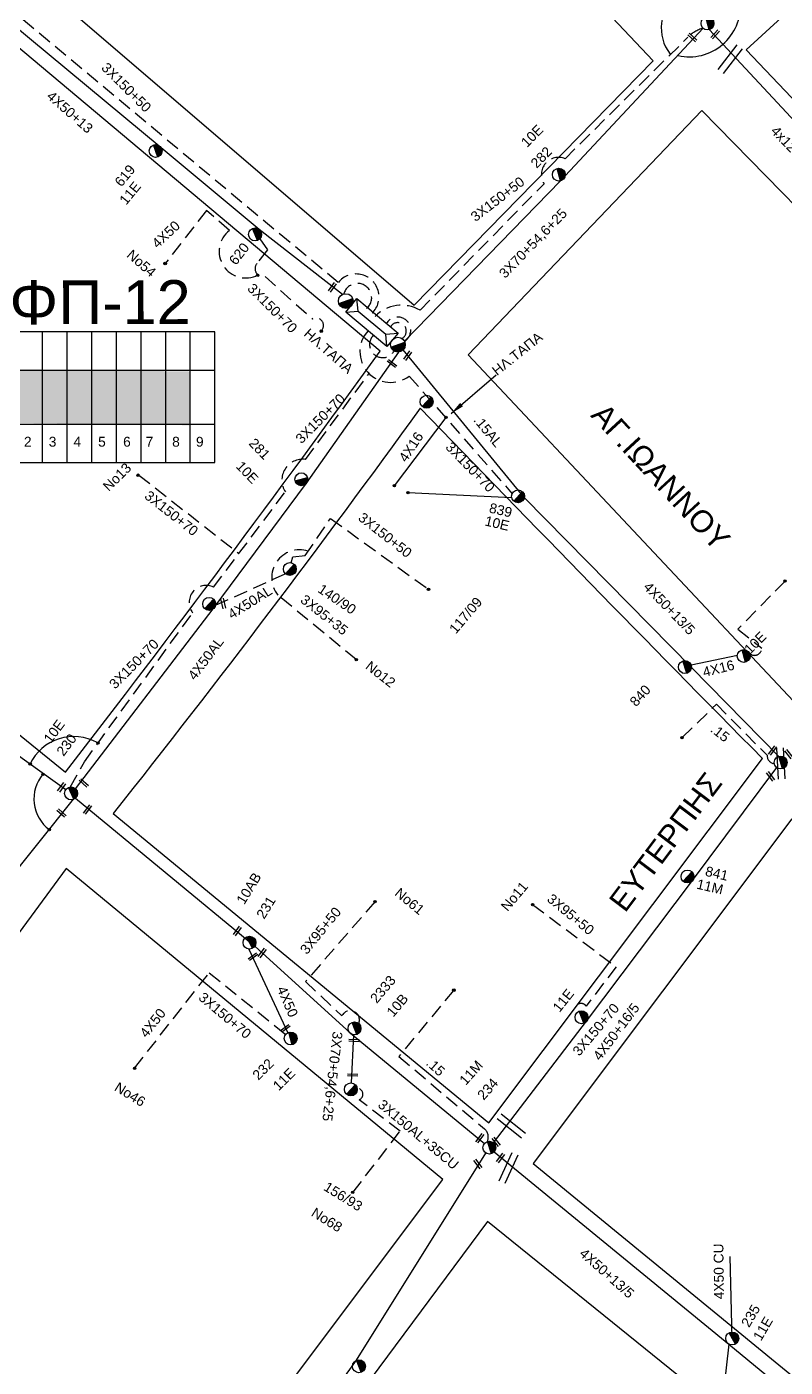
# Model space of a CAD drawing. Header units: millimetres. Extents: x 745 to 5694, y 762 to 3401.
# Drawn here: x 2179.9 to 2318.5, y 1378.1 to 1623 of the extents above; entities that cross this region are included whole.
import ezdxf
from ezdxf.enums import TextEntityAlignment as Align

# ---------------------------------------------------------------- set-up
doc = ezdxf.new("R2010")
doc.units = ezdxf.units.MM
doc.linetypes.add('DASHED', pattern=[19.05, 12.7, -6.35])
for name, color, linetype in [('Άγνωστα', 7, 'Continuous'), ('Ασφαλειοκιβώτια Χ.Τ 9 αναχωρήσεων', 7, 'Continuous'), ('Γυμνά εναέρια ΧΤ (3Φ)   4x50CU', 7, 'Continuous'), ('Γυμνά εναέρια ΧΤ και ΦΟΠ (3Φ)   4x50+16AL', 7, 'Continuous'), ('Εναέρια παροχή ΧΤ 4x16', 7, 'SYN_LINE'), ('Επιγραφές - Σχήματα', 7, 'Continuous'), ('Μηχανική τομή', 7, 'Continuous'), ('Στύλος ΦΜ', 7, 'Continuous'), ('Στύλος ΦΜ @ 1', 7, 'Continuous'), ('Συνδέσεις', 7, 'Continuous'), ('Συνεστραμμένα ΧΤ   3x70+54.6+25 AL', 7, 'SYN_LINE'), ('Συνεστραμμένα ΧΤ   4x120+25 AL', 7, 'SYN_LINE'), ('Τομή', 7, 'Continuous'), ('Υποσταθμός εναέριος 2 στύλων', 7, 'Continuous'), ('Υποσταθμός πόλεως', 7, 'Continuous'), ('Υπόβαθρο ΔΕΗ', 7, 'Continuous'), ('Υπόγεια Καλώδια Δικτύου ΧΤ   .15', 7, 'DASHED'), ('Υπόγεια καλώδια Παροχών ΧΤ   4x50AL', 7, 'DASHED')]:
    doc.layers.add(name, color=color, linetype=linetype)
doc.styles.add('arial', font='arial.ttf')
doc.styles.get("Standard").update_dxf_attribs({"font": 'arial.ttf'})
doc.linetypes.add('SYN_LINE', pattern='A,0.5,-0.0001,["/\\/\\/\\/",Standard,S=0.1,R=0,X=0,Y=-0.05],-0.25', length=0.7501)
doc.dimstyles.new('ISO-25', dxfattribs={"dimtxt": 2.5, "dimasz": 2.5, "dimexe": 1.25, "dimexo": 0.625, "dimtad": 1, "dimtxsty": 'Standard', "dimcen": 2.5, "dimadec": 0, "dimazin": 0, "dimtfac": 1, "dimtmove": 0, "dimatfit": 3, "dimfxl": 1, "dimarcsym": 0})

# ---------------------------------------------------------------- blocks, each defined once
blk = doc.blocks.new('ΥΠΑΡΧΩΝ ΤΣΙΜΕΝΤΕΝΙΟΣ ΣΤΥΛΟΣ')
at = {"layer": 'Στύλος ΦΜ'}
blk.add_hatch(color=256, dxfattribs=at).paths.add_polyline_path([(-1.29, -2.28, 0.574793), (2.62, 0, 0.268822), (1.3, 2.27)])
blk.add_line((-1.29, -2.28), (1.3, 2.27), dxfattribs=at)
blk.add_circle((0, 0), 2.62, dxfattribs=at)
at = {"layer": 'Στύλος ΦΜ', "flags": 4}
for tag, p in [('ΑΡΙΘΜΟΣ', (-4.68, 8.05)), ('ΤΥΠΟΣ', (-4.91, 3.03))]:
    blk.add_attdef(tag, p, '', height=4, dxfattribs=at)
blk = doc.blocks.new('ΑΣΦΑΛΕΙΟΚΙΒΩΤΙΟ ΥΠΟΣΤΑΘΜΟΥ 9 ΑΝΑΧΩΡΗΣΕΩΝ')
at = {"layer": 'Ασφαλειοκιβώτια Χ.Τ 9 αναχωρήσεων', "ltscale": 40}
for p, q in [((-23.8, 40.36), (24.02, 40.36)), ((-9.72, 40.36), (-9.72, -40.64)), ((9.94, 40.36), (9.94, -40.64)), ((-23.8, 31.36), (24.02, 31.36)), ((-23.8, 22.36), (24.02, 22.36)), ((-23.8, 13.36), (24.02, 13.36)), ((-23.8, 4.36), (24.02, 4.36)), ((-23.8, -4.64), (24.02, -4.64)), ((-23.8, -13.64), (24.02, -13.64)), ((-23.8, -22.64), (24.02, -22.64)), ((-23.8, -31.64), (24.02, -31.64))]:
    blk.add_line(p, q, dxfattribs=at)
at = {"layer": 'Ασφαλειοκιβώτια Χ.Τ 9 αναχωρήσεων'}
blk.add_lwpolyline([(-23.8, -40.64), (24.02, -40.64), (24.02, 40.36), (-23.8, 40.36)], close=True, dxfattribs=at)
for s, p in [('1', (-17.96, 37.74)), ('2', (-17.96, 29.17)), ('3', (-17.96, 20.09)), ('4', (-17.96, 11.07)), ('5', (-17.96, 2.06)), ('6', (-17.96, -7.08)), ('7', (-17.96, -15.32)), ('8', (-17.96, -25)), ('9', (-17.96, -33.7))]:
    blk.add_text(s, height=3.6, rotation=270, dxfattribs=at).set_placement(p)
at = {"layer": 'Ασφαλειοκιβώτια Χ.Τ 9 αναχωρήσεων', "ltscale": 40}
for tag, height, p in [('ΟΝΟΜΑ', 5, (-0.16, 44.31)), ('ΚΕΙΜΕΝΟ 1', 2, (17.06, 35.59)), ('ΚΕΙΜΕΝΟ 2', 2, (17.06, 26.88)), ('ΚΕΙΜΕΝΟ 3', 2, (17.06, 17.69)), ('ΚΕΙΜΕΝΟ 4', 2, (17.06, 8.71)), ('ΚΕΙΜΕΝΟ 5', 2, (17.06, -0.13)), ('ΚΕΙΜΕΝΟ 6', 2, (17.06, -9.05)), ('ΚΕΙΜΕΝΟ 7', 2, (17.06, -18.13)), ('ΚΕΙΜΕΝΟ 8', 2, (17.06, -26.85)), ('ΚΕΙΜΕΝΟ 9', 2, (17.06, -35.99)), ('ΣΧ', 2, (-0.1, -42.64))]:
    blk.add_attdef(tag, text='', height=height, dxfattribs=at).set_placement(p, align=Align.MIDDLE_CENTER)
blk = doc.blocks.new('ΥΠΟΣΤΑΘΜΟΣ ΕΝΑΕΡΙΟΣ ΕΠΙ 2 ΣΤΥΛΩΝ')
at = {"layer": 'Υποσταθμός εναέριος 2 στύλων', "linetype": 'Continuous'}
for points in [[(-11.97, -2.11, 0.574793), (-8.45, -0.07, 0.268822), (-9.64, 1.98)], [(9.68, -2.15, 0.574793), (13.19, -0.1, 0.268822), (12.01, 1.95)]]:
    blk.add_hatch(color=256, dxfattribs=at).paths.add_polyline_path(points)
for p, q in [((-11.97, -2.11), (-9.64, 1.98)), ((9.68, -2.15), (12.01, 1.95))]:
    blk.add_line(p, q, dxfattribs=at)
for centre in [(-10.81, -0.07), (10.84, -0.1)]:
    blk.add_circle(centre, 2.36, dxfattribs=at)
at = {"layer": 'Υποσταθμός πόλεως', "linetype": 'Continuous', "ltscale": 40}
blk.add_lwpolyline([(-8.57, 2.82), (8.57, 2.82), (8.57, -2.82), (-8.57, -2.82)], close=True, dxfattribs=at)
for points in [[(-5.75, 0), (-8.57, 2.82)], [(-8.57, -2.82), (-5.75, 0)], [(-5.75, 0), (5.75, 0)], [(5.75, 0), (8.57, 2.82)], [(8.57, -2.82), (5.75, 0)]]:
    blk.add_lwpolyline(points, dxfattribs=at)
at = {"layer": 'Υποσταθμός εναέριος 2 στύλων', "ltscale": 40, "flags": 1}
for tag, p in [('ΜΕΤΑΣΧΗΜΑΤΙΣΜΟΣ', (14.09, 2.51)), ('ΙΣΧΥΣ', (14.07, -0.28)), ('ΑΡΙΘΜΟΣ', (14.19, -3))]:
    blk.add_attdef(tag, p, '', height=1.8, dxfattribs=at)
blk = doc.blocks.new('_ΣΥΝΔΕΣΗ')
at = {"layer": 'Συνδέσεις', "linetype": 'SYN_LINE', "ltscale": 40}
blk.add_hatch(color=256, dxfattribs=at).paths.add_polyline_path([(0.5, -0.01, 1), (-0.5, -0.01, 1)])
at = {"layer": 'Συνδέσεις'}
blk.add_circle((0, -0.01), 0.5, dxfattribs=at)
blk = doc.blocks.new('ΜΗΧΑΝΙΚΗ ΤΟΜΗ')
at = {"layer": 'Μηχανική τομή', "ltscale": 40}
for p, q in [((-1.89, 0.78), (1.89, 0.78)), ((1.89, 0), (-1.89, 0))]:
    blk.add_line(p, q, dxfattribs=at)
blk = doc.blocks.new('ΤΟΜΗ')
at = {"layer": 'Τομή', "ltscale": 40}
for p, q in [((-5.68, 0), (5.68, 0)), ((5.68, -2.33), (-5.68, -2.33))]:
    blk.add_line(p, q, dxfattribs=at)

msp = doc.modelspace()

# ---------------------------------------------------------------- hatches: boundary and pattern name
at = {"layer": 'Άγνωστα', "ltscale": 0.2}
for color, points in [(27, [(2178.33, 1560.47), (2178.2, 1550.65), (2182.7, 1550.58), (2182.83, 1560.41)]), (2, [(2182.83, 1560.41), (2182.7, 1550.58), (2187.2, 1550.52), (2187.33, 1560.35)]), (85, [(2187.33, 1560.35), (2187.2, 1550.52), (2191.7, 1550.46), (2191.83, 1560.29)]), (1, [(2191.83, 1560.29), (2191.7, 1550.46), (2196.2, 1550.4), (2196.33, 1560.23)]), (133, [(2196.33, 1560.23), (2196.2, 1550.4), (2200.7, 1550.34), (2200.83, 1560.17)]), (173, [(2200.83, 1560.17), (2200.7, 1550.34), (2205.2, 1550.28), (2205.33, 1560.1)]), (62, [(2205.33, 1560.1), (2205.2, 1550.28), (2209.7, 1550.22), (2209.83, 1560.04)])]:
    msp.add_hatch(color=color, dxfattribs=at).paths.add_polyline_path(points)

# ---------------------------------------------------------------- linework, layer by layer
at = {"layer": 'Άγνωστα', "color": 1, "linetype": 'Continuous', "ltscale": 0.2}
msp.add_lwpolyline([(2237.59, 1574.12), (2222.33, 1586.02), (2204.45, 1600.94), (2173.47, 1626.57)], dxfattribs=at)
at = {"layer": 'Άγνωστα', "color": 62, "linetype": 'DASHED', "ltscale": 0.2}
msp.add_lwpolyline([(2176.31, 1626.82), (2236.82, 1576.32, -1.058883), (2243, 1570.69)], format="xyb", dxfattribs=at)
at = {"layer": 'Άγνωστα', "color": 173, "linetype": 'DASHED', "ltscale": 0.2}
msp.add_lwpolyline([(2243.53, 1570.11, -0.342383), (2251.76, 1571.25), (2274.41, 1594.36, -0.734707), (2278.25, 1598.92), (2300.69, 1621.12, -0.119725), (2303.46, 1622.79, -2.642951)], format="xyb", dxfattribs=at)
at = {"layer": 'Άγνωστα', "color": 85, "linetype": 'SYN_LINE', "ltscale": 20}
msp.add_lwpolyline([(2248.93, 1565.57), (2277.44, 1594.89), (2303.48, 1622.78)], dxfattribs=at)
at = {"layer": 'Άγνωστα', "color": 1, "linetype": 'DASHED', "ltscale": 0.2}
for points in [[(2222.15, 1577.69, -0.916442), (2216.93, 1585.83), (2212.73, 1589.46), (2205.17, 1579.78)], [(2222.45, 1584.27), (2223.85, 1582.3), (2221.91, 1579.78, 0.698903), (2223.42, 1577.39), (2232.12, 1569.63)], [(2241.94, 1571.53, 1.385129), (2237.82, 1574.21, 1.385129)]]:
    msp.add_lwpolyline(points, format="xyb", dxfattribs=at)
at = {"layer": 'Άγνωστα', "color": 85, "linetype": 'DASHED', "ltscale": 0.2}
msp.add_lwpolyline([(2245.62, 1568.87, -1.259234), (2248.93, 1565.57, 0.79228)], format="xyb", dxfattribs=at)
at = {"layer": 'Άγνωστα', "color": 2, "linetype": 'DASHED', "ltscale": 0.2}
for points in [[(2248.45, 1566.08, 1.295216), (2246.38, 1568.24)], [(2318.45, 1521.74), (2309.85, 1512.99), (2314.21, 1509.5, -0.646309), (2311.99, 1508.52, -0.963543)], [(2287.58, 1451.29), (2282.1, 1444.07, 1.062324), (2280.33, 1442.78)]]:
    msp.add_lwpolyline(points, format="xyb", dxfattribs=at)
at = {"layer": 'Άγνωστα', "color": 133, "linetype": 'DASHED', "ltscale": 0.2}
for points in [[(2242.25, 1567.48, 0.915593), (2249.77, 1559.2), (2268.59, 1537.72)], [(2187.84, 1484.12), (2190.43, 1488.74), (2210.19, 1515.94, -0.790339), (2214.02, 1520.64), (2227.14, 1538.07, -0.646146), (2230.83, 1543.97), (2242.43, 1559.68)]]:
    msp.add_lwpolyline(points, format="xyb", dxfattribs=at)
at = {"layer": 'Άγνωστα', "color": 2}
for points in [[(2317.3, 1489.72), (2301.34, 1505.97), (2270.82, 1536.97), (2248.66, 1564)], [(2265.2, 1419.09), (2282.19, 1441.33), (2301.56, 1467.06), (2316.94, 1487.66)]]:
    msp.add_lwpolyline(points, dxfattribs=at)
at = {"layer": 'Άγνωστα', "color": 133, "linetype": 'DASHED', "ltscale": 0.2}
msp.add_lwpolyline([(2200.36, 1541.12), (2218.65, 1526.79)], dxfattribs=at)
at = {"layer": 'Άγνωστα', "color": 133, "linetype": 'SYN_LINE', "ltscale": 20}
msp.add_lwpolyline([(2249.56, 1537.92), (2268.52, 1537)], dxfattribs=at)
at = {"layer": 'Άγνωστα', "color": 27, "linetype": 'DASHED', "ltscale": 0.2}
for points in [[(2228.22, 1525.1), (2228.53, 1526.19), (2230.77, 1526.4), (2235.38, 1533.21), (2253.29, 1520.24)], [(2199.59, 1432.76), (2213.22, 1450.19)], [(2213.22, 1450.19), (2227.19, 1438.91)]]:
    msp.add_lwpolyline(points, dxfattribs=at)
for points in [[(2240.1, 1507.4), (2225.74, 1519.2, -0.743183), (2231.31, 1527.21, -1.758918)], [(2243.53, 1463.18), (2230.82, 1448.55), (2237.47, 1442.29, -0.981366), (2240.54, 1440.91, 12.593325)], [(2239.48, 1410.05), (2248.12, 1421.24), (2240.63, 1426.97, 0.822919), (2240.27, 1429.06, -0.323377)]]:
    msp.add_lwpolyline(points, format="xyb", dxfattribs=at)
at = {"layer": 'Άγνωστα', "color": 27}
for points in [[(2188.77, 1482.08), (2221.58, 1455.06), (2239.02, 1439.11), (2263.54, 1419)], [(2220.45, 1454.51), (2227.6, 1439.23)], [(2197.92, 1321.33), (2223.53, 1356.19), (2240.15, 1379.37), (2263.79, 1417.21)]]:
    msp.add_lwpolyline(points, dxfattribs=at)
at = {"layer": 'Άγνωστα', "color": 2, "linetype": 'DASHED', "ltscale": 0.2}
msp.add_lwpolyline([(2272.33, 1462.62), (2287.58, 1451.29)], dxfattribs=at)
at = {"layer": 'Άγνωστα', "color": 5}
msp.add_lwpolyline([(2265.29, 1417.43), (2308.21, 1382.33), (2331.43, 1363.12), (2350.25, 1347.59), (2382.26, 1321.62), (2419.05, 1292.18)], dxfattribs=at)
at = {"layer": 'Άγνωστα', "color": 1, "linetype": 'DASHED', "ltscale": 0.2}
msp.add_arc((2232.77, 1568.46), 1.34, 313.9167, 118.8979, dxfattribs=at)
at = {"layer": 'Γυμνά εναέρια ΧΤ (3Φ)   4x50CU', "color": 5, "linetype": 'SYN_LINE', "ltscale": 15}
msp.add_line((2308.8, 1383.35), (2308.44, 1398.34), dxfattribs=at)
at = {"layer": 'Γυμνά εναέρια ΧΤ και ΦΟΠ (3Φ)   4x50+16AL', "color": 133}
for points in [[(2112.59, 1543.42), (2137.56, 1522.23), (2166.45, 1498.41), (2187.02, 1483.64)], [(2117.97, 1387.68), (2133.37, 1409.05), (2150.01, 1431.18), (2169.05, 1457.71), (2188.45, 1481.87)]]:
    msp.add_lwpolyline(points, dxfattribs=at)
at = {"layer": 'Εναέρια παροχή ΧΤ 4x16', "color": 133, "ltscale": 20}
msp.add_lwpolyline([(2247.07, 1539.18), (2256.5, 1551.66)], dxfattribs=at)
at = {"layer": 'Εναέρια παροχή ΧΤ 4x16', "color": 2, "ltscale": 20}
msp.add_lwpolyline([(2301.27, 1506.44), (2309.74, 1508.19)], dxfattribs=at)
at = {"layer": 'Επιγραφές - Σχήματα', "ltscale": 0.2}
for centre, radius, start, end in [((2303.57, 1622.8), 7.74, 128.7432, 217.8965), ((2300.99, 1626.86), 9.31, 257.1063, 3.7368), ((2188.45, 1484.57), 8.79, 60.6076, 154.7175), ((2188.19, 1481.94), 7, 139.9065, 233.3098)]:
    msp.add_arc(centre, radius, start, end, dxfattribs=at)
at = {"layer": 'Συνεστραμμένα ΧΤ   3x70+54.6+25 AL', "color": 27, "linetype": 'SYN_LINE', "ltscale": 10}
msp.add_lwpolyline([(2239.59, 1438.85), (2239.17, 1430.04)], dxfattribs=at)
at = {"layer": 'Συνεστραμμένα ΧΤ   3x70+54.6+25 AL', "color": 5, "linetype": 'SYN_LINE', "ltscale": 10}
msp.add_lwpolyline([(2308.21, 1382.33), (2307.13, 1373.13)], dxfattribs=at)
at = {"layer": 'Συνεστραμμένα ΧΤ   4x120+25 AL', "color": 6, "linetype": 'SYN_LINE', "ltscale": 20}
msp.add_lwpolyline([(2375.76, 1547.3), (2361.05, 1562.43), (2341.92, 1582.48), (2304.61, 1622.51)], dxfattribs=at)
at = {"layer": 'Υπόβαθρο ΔΕΗ'}
for points in [[(2394.57, 1695.01), (2311.33, 1618.83), (2376.26, 1550.52), (2456.86, 1629.28), (2394.57, 1695.01)], [(2233.66, 1681.01), (2183.24, 1630.02), (2250.69, 1572.18), (2294.34, 1616.82), (2233.66, 1681.01)], [(2303.25, 1607.75), (2260.52, 1563.11), (2322.79, 1496.85), (2367.44, 1542.2), (2303.25, 1607.75)], [(2319.71, 1478.33), (2272.41, 1415.35), (2346.02, 1355.01), (2385.08, 1404.15), (2319.71, 1478.33)], [(2255.91, 1412.41), (2187.06, 1469.22), (2124.34, 1383.9), (2192.81, 1328.3), (2255.91, 1412.41)], [(2336.73, 1345.98), (2264.1, 1404.73), (2201.54, 1320.47), (2268.81, 1265.37), (2336.73, 1345.98)]]:
    msp.add_lwpolyline(points, dxfattribs=at)
for points in [[(2176.1, 1621.14), (2118.53, 1542.34), (2186.98, 1486.81, 0.007703), (2244.47, 1563.76), (2176.1, 1621.14)], [(2251.78, 1553.35, -0.010835), (2195.69, 1479.29), (2264.33, 1422.75), (2314.32, 1489.33, -0.002851), (2251.78, 1553.35, 3.118099)]]:
    msp.add_lwpolyline(points, format="xyb", dxfattribs=at)
at = {"layer": 'Υπόβαθρο ΔΕΗ', "color": 27, "linetype": 'DASHED', "ltscale": 0.2}
msp.add_arc((2244.93, 1564.98), 2.4, 135.3858, 330.4131, dxfattribs=at)
at = {"layer": 'Υπόγεια Καλώδια Δικτύου ΧΤ   .15', "color": 2, "ltscale": 0.2}
msp.add_lwpolyline([(2299.64, 1493.14), (2305.9, 1499.23), (2315.2, 1489.91, 0.406582), (2316.49, 1488.39, 1.191329)], format="xyb", dxfattribs=at)
at = {"layer": 'Υπόγεια Καλώδια Δικτύου ΧΤ   .15', "color": 27, "linetype": 'DASHED', "ltscale": 0.2}
msp.add_lwpolyline([(2257.93, 1447), (2247.88, 1434.88), (2263.53, 1421.65, -0.336127), (2264.05, 1419.33, 1.248905)], format="xyb", dxfattribs=at)
at = {"layer": 'Υπόγεια καλώδια Παροχών ΧΤ   4x50AL', "color": 27, "linetype": 'Continuous', "ltscale": 0.2}
msp.add_lwpolyline([(2188.81, 1483.78), (2213.96, 1516.67), (2231, 1539.66), (2247.86, 1563.56)], dxfattribs=at)
at = {"layer": 'Υπόγεια καλώδια Παροχών ΧΤ   4x50AL', "color": 27, "ltscale": 0.2}
msp.add_lwpolyline([(2214.36, 1517.32), (2227.15, 1523.08)], dxfattribs=at)

# ---------------------------------------------------------------- block references
at = {"layer": 'Ασφαλειοκιβώτια Χ.Τ 9 αναχωρήσεων', "xscale": 0.4999999999998201, "yscale": 0.4999999999998201, "zscale": 0.4999999999998201, "rotation": 90}
msp.add_blockref('ΑΣΦΑΛΕΙΟΚΙΒΩΤΙΟ ΥΠΟΣΤΑΘΜΟΥ 9 ΑΝΑΧΩΡΗΣΕΩΝ', (2193.95, 1555.29), dxfattribs=at)
at = {"layer": 'Μηχανική τομή'}
for p, xscale, yscale, zscale, rotation in [((2301.4, 1620.94), 0.4999999999998888, 0.4999999999998888, 0.4999999999998888, 318.0999904324225), ((2305.82, 1621.52), 0.4999999999998128, 0.4999999999998128, 0.4999999999998128, 48.09999043243219), ((2235.56, 1575.54), 0.4999999999999984, 0.4999999999999984, 0.4999999999999984, 233.5417678516453), ((2249.34, 1563.07), 0.4999999999999984, 0.4999999999999984, 0.4999999999999984, 233.5417678516453), ((2246.72, 1561.67), 0.4999999999999527, 0.4999999999999527, 0.4999999999999527, 143.5417678516415), ((2215.59, 1517.61), 0.4999999999998632, 0.4999999999998632, 0.4999999999998632, 283.112484728652), ((2316.01, 1490.91), 0.4999999999999984, 0.4999999999999984, 0.4999999999999984, 233.5417678516453), ((2318.99, 1490.01), 0.500000000000078, 0.500000000000078, 0.500000000000078, 308.1174217716571), ((2315.64, 1485.95), 0.500000000000078, 0.500000000000078, 0.500000000000078, 308.1174217716571), ((2186.09, 1484.16), 0.4999999999999984, 0.4999999999999984, 0.4999999999999984, 233.5417678516453), ((2190.18, 1484.72), 0.4999999999998888, 0.4999999999998888, 0.4999999999998888, 318.0999904324225), ((2186.1, 1479.21), 0.4999999999998888, 0.4999999999998888, 0.4999999999998888, 318.0999904324225), ((2190.83, 1480.13), 0.4999999999999984, 0.4999999999999984, 0.4999999999999984, 233.5417678516453), ((2218.21, 1457.93), 0.4999999999999984, 0.4999999999999984, 0.4999999999999984, 233.5417678516453), ((2221.1, 1453.27), 0.5000000000000361, 0.5000000000000361, 0.5000000000000361, 216.4415482451992), ((2222.74, 1453.91), 0.4999999999999984, 0.4999999999999984, 0.4999999999999984, 233.5417678516453), ((2227.03, 1440.17), 0.5000000000000361, 0.5000000000000361, 0.5000000000000361, 216.4415482451992), ((2239.69, 1438), 0.5000000000000066, 0.5000000000000066, 0.5000000000000066, 177.7864574584142), ((2239.45, 1431.69), 0.5000000000000066, 0.5000000000000066, 0.5000000000000066, 177.7864574584142), ((2262.52, 1420.07), 0.4999999999999984, 0.4999999999999984, 0.4999999999999984, 233.5417678516453), ((2265.49, 1419.17), 0.500000000000078, 0.500000000000078, 0.500000000000078, 308.1174217716571), ((2262.15, 1415.11), 0.500000000000078, 0.500000000000078, 0.500000000000078, 308.1174217716571), ((2266.29, 1416.45), 0.4999999999999984, 0.4999999999999984, 0.4999999999999984, 233.5417678516453)]:
    msp.add_blockref('ΜΗΧΑΝΙΚΗ ΤΟΜΗ', p, dxfattribs=dict(at, xscale=xscale, yscale=yscale, zscale=zscale, rotation=rotation))
at = {"layer": 'Στύλος ΦΜ @ 1', "ltscale": 40}
ref = msp.add_blockref('ΥΠΑΡΧΩΝ ΤΣΙΜΕΝΤΕΝΙΟΣ ΣΤΥΛΟΣ', (2304.28, 1623.64), dxfattribs=dict(at, xscale=0.4499999999996963, yscale=0.4499999999996963, zscale=0.4499999999996963, rotation=45.93260752556584))
ref.add_attrib('ΤΥΠΟΣ', '11AB', (2301.33, 1632.91), dxfattribs={"layer": 'Στύλος ΦΜ', "height": 1.8, "rotation": 45.9326, "flags": 4})
ref.add_attrib('ΑΡΙΘΜΟΣ', '425', (2303.02, 1630.36), dxfattribs={"layer": 'Στύλος ΦΜ', "height": 1.8, "rotation": 45.9326, "flags": 4})
ref = msp.add_blockref('ΥΠΑΡΧΩΝ ΤΣΙΜΕΝΤΕΝΙΟΣ ΣΤΥΛΟΣ', (2277.12, 1596.02), dxfattribs=dict(at, xscale=0.4499999999997439, yscale=0.4499999999997439, zscale=0.4499999999997439, rotation=45.2946067561058))
ref.add_attrib('ΤΥΠΟΣ', '10E', (2271.29, 1600.87), dxfattribs={"layer": 'Στύλος ΦΜ', "height": 1.8, "rotation": 45.2946, "flags": 4})
ref.add_attrib('ΑΡΙΘΜΟΣ', '282', (2273.07, 1597.07), dxfattribs={"layer": 'Στύλος ΦΜ', "height": 1.8, "rotation": 45.2946, "flags": 4})
ref = msp.add_blockref('ΥΠΑΡΧΩΝ ΤΣΙΜΕΝΤΕΝΙΟΣ ΣΤΥΛΟΣ', (2203.43, 1600.34), dxfattribs=dict(at, xscale=0.4499999999998062, yscale=0.4499999999998062, zscale=0.4499999999998062, rotation=50.55300545852998))
ref.add_attrib('ΤΥΠΟΣ', '619', (2197.18, 1593.66), dxfattribs={"layer": 'Στύλος ΦΜ', "height": 1.8, "rotation": 50.553, "flags": 4})
ref.add_attrib('ΑΡΙΘΜΟΣ', '11E', (2198.04, 1590.35), dxfattribs={"layer": 'Στύλος ΦΜ', "height": 1.8, "rotation": 50.553, "flags": 4})
ref = msp.add_blockref('ΥΠΑΡΧΩΝ ΤΣΙΜΕΝΤΕΝΙΟΣ ΣΤΥΛΟΣ', (2221.61, 1585.09), dxfattribs=dict(at, xscale=0.4499999999994916, yscale=0.4499999999994916, zscale=0.4499999999994916, rotation=52.41997362886339))
ref.add_attrib('ΤΥΠΟΣ', '620', (2218.11, 1579.34), dxfattribs={"layer": 'Στύλος ΦΜ', "height": 1.8, "rotation": 52.42, "flags": 4})
for p, xscale, yscale, zscale, rotation in [((2252.95, 1554.52), 0.4499999999996779, 0.4499999999996779, 0.4499999999996779, 346.8465568456768), ((2227.95, 1523.95), 0.4499999999996779, 0.4499999999996779, 0.4499999999996779, 346.8465568456768), ((2213.21, 1517.58), 0.4499999999996779, 0.4499999999996779, 0.4499999999996779, 346.8465568456768), ((2317.65, 1488.6), 0.4499999999997742, 0.4499999999997742, 0.4499999999997742, 46.98234262192648), ((2239.11, 1428.86), 0.4499999999996779, 0.4499999999996779, 0.4499999999996779, 346.8465568456768)]:
    msp.add_blockref('ΥΠΑΡΧΩΝ ΤΣΙΜΕΝΤΕΝΙΟΣ ΣΤΥΛΟΣ', p, dxfattribs=dict(at, xscale=xscale, yscale=yscale, zscale=zscale, rotation=rotation))
ref = msp.add_blockref('ΥΠΑΡΧΩΝ ΤΣΙΜΕΝΤΕΝΙΟΣ ΣΤΥΛΟΣ', (2230.05, 1540.36), dxfattribs=dict(at, xscale=0.4499999999996387, yscale=0.4499999999996387, zscale=0.4499999999996387, rotation=313.9976269847612))
ref.add_attrib('ΤΥΠΟΣ', '281', (2220.32, 1546.8), dxfattribs={"layer": 'Στύλος ΦΜ', "height": 1.8, "rotation": 313.9976, "flags": 4})
ref.add_attrib('ΑΡΙΘΜΟΣ', '10E', (2217.98, 1542.6), dxfattribs={"layer": 'Στύλος ΦΜ', "height": 1.8, "rotation": 313.9976, "flags": 4})
ref = msp.add_blockref('ΥΠΑΡΧΩΝ ΤΣΙΜΕΝΤΕΝΙΟΣ ΣΤΥΛΟΣ', (2269.67, 1537.24), dxfattribs=dict(at, xscale=0.4499999999996779, yscale=0.4499999999996779, zscale=0.4499999999996779, rotation=346.8465568456768))
ref.add_attrib('ΤΥΠΟΣ', '10E', (2263.46, 1531.94), dxfattribs={"layer": 'Στύλος ΦΜ', "height": 1.8, "rotation": 346.8466, "flags": 4})
ref.add_attrib('ΑΡΙΘΜΟΣ', '839', (2264.24, 1534.31), dxfattribs={"layer": 'Στύλος ΦΜ', "height": 1.8, "rotation": 346.8466, "flags": 4})
ref = msp.add_blockref('ΥΠΑΡΧΩΝ ΤΣΙΜΕΝΤΕΝΙΟΣ ΣΤΥΛΟΣ', (2310.91, 1508.05), dxfattribs=dict(at, xscale=0.4499999999996468, yscale=0.4499999999996468, zscale=0.4499999999996468, rotation=45.350849039028))
ref.add_attrib('ΤΥΠΟΣ', '10E', (2312.07, 1508.26), dxfattribs={"layer": 'Στύλος ΦΜ', "height": 1.8, "rotation": 45.3508, "flags": 4})
ref = msp.add_blockref('ΥΠΑΡΧΩΝ ΤΣΙΜΕΝΤΕΝΙΟΣ ΣΤΥΛΟΣ', (2300.16, 1506.03), dxfattribs=dict(at, xscale=0.4499999999997724, yscale=0.4499999999997724, zscale=0.4499999999997724, rotation=47.37707075543883))
ref.add_attrib('ΤΥΠΟΣ', '840', (2291.22, 1498.67), dxfattribs={"layer": 'Στύλος ΦΜ', "height": 1.8, "rotation": 47.3771, "flags": 4})
ref = msp.add_blockref('ΥΠΑΡΧΩΝ ΤΣΙΜΕΝΤΕΝΙΟΣ ΣΤΥΛΟΣ', (2187.98, 1482.95), dxfattribs=dict(at, xscale=0.4499999999997242, yscale=0.4499999999997242, zscale=0.4499999999997242, rotation=53.20899221709119))
ref.add_attrib('ΤΥΠΟΣ', '10E', (2184.26, 1491.96), dxfattribs={"layer": 'Στύλος ΦΜ', "height": 1.8, "rotation": 53.209, "flags": 4})
ref.add_attrib('ΑΡΙΘΜΟΣ', '230', (2186.61, 1489.61), dxfattribs={"layer": 'Στύλος ΦΜ', "height": 1.8, "rotation": 53.209, "flags": 4})
ref = msp.add_blockref('ΥΠΑΡΧΩΝ ΤΣΙΜΕΝΤΕΝΙΟΣ ΣΤΥΛΟΣ', (2300.62, 1467.76), dxfattribs=dict(at, xscale=0.4499999999996779, yscale=0.4499999999996779, zscale=0.4499999999996779, rotation=346.8465568456768))
ref.add_attrib('ΤΥΠΟΣ', '11Μ', (2302.15, 1465.58), dxfattribs={"layer": 'Στύλος ΦΜ', "height": 1.8, "rotation": 346.8466, "flags": 4})
ref.add_attrib('ΑΡΙΘΜΟΣ', '841', (2303.74, 1467.93), dxfattribs={"layer": 'Στύλος ΦΜ', "height": 1.8, "rotation": 346.8466, "flags": 4})
ref = msp.add_blockref('ΥΠΑΡΧΩΝ ΤΣΙΜΕΝΤΕΝΙΟΣ ΣΤΥΛΟΣ', (2220.58, 1455.68), dxfattribs=dict(at, xscale=0.4499999999998446, yscale=0.4499999999998446, zscale=0.4499999999998446, rotation=58.4549896386973))
ref.add_attrib('ΤΥΠΟΣ', '10AB', (2219.62, 1462.51), dxfattribs={"layer": 'Στύλος ΦΜ', "height": 1.8, "rotation": 58.455, "flags": 4})
ref.add_attrib('ΑΡΙΘΜΟΣ', '231', (2223.26, 1459.85), dxfattribs={"layer": 'Στύλος ΦΜ', "height": 1.8, "rotation": 58.455, "flags": 4})
ref = msp.add_blockref('ΥΠΑΡΧΩΝ ΤΣΙΜΕΝΤΕΝΙΟΣ ΣΤΥΛΟΣ', (2239.78, 1440.01), dxfattribs=dict(at, xscale=0.4499999999996443, yscale=0.4499999999996443, zscale=0.4499999999996443, rotation=49.83414382413203))
ref.add_attrib('ΤΥΠΟΣ', '2333', (2243.85, 1444.46), dxfattribs={"layer": 'Στύλος ΦΜ', "height": 1.8, "rotation": 49.8341, "flags": 4})
ref.add_attrib('ΑΡΙΘΜΟΣ', '10B', (2246.85, 1441.95), dxfattribs={"layer": 'Στύλος ΦΜ', "height": 1.8, "rotation": 49.8341, "flags": 4})
ref = msp.add_blockref('ΥΠΑΡΧΩΝ ΤΣΙΜΕΝΤΕΝΙΟΣ ΣΤΥΛΟΣ', (2281.25, 1442.05), dxfattribs=dict(at, xscale=0.4499999999998157, yscale=0.4499999999998157, zscale=0.4499999999998157, rotation=51.40285932276262))
ref.add_attrib('ΤΥΠΟΣ', '11E', (2277.23, 1442.81), dxfattribs={"layer": 'Στύλος ΦΜ', "height": 1.8, "rotation": 51.4029, "flags": 4})
ref = msp.add_blockref('ΥΠΑΡΧΩΝ ΤΣΙΜΕΝΤΕΝΙΟΣ ΣΤΥΛΟΣ', (2228.1, 1438.17), dxfattribs=dict(at, xscale=0.4499999999997794, yscale=0.4499999999997794, zscale=0.4499999999997794, rotation=44.7768712137677))
ref.add_attrib('ΤΥΠΟΣ', '232', (2222.21, 1430.43), dxfattribs={"layer": 'Στύλος ΦΜ', "height": 1.8, "rotation": 44.7769, "flags": 4})
ref.add_attrib('ΑΡΙΘΜΟΣ', '11E', (2225.93, 1428.5), dxfattribs={"layer": 'Στύλος ΦΜ', "height": 1.8, "rotation": 44.7769, "flags": 4})
ref = msp.add_blockref('ΥΠΑΡΧΩΝ ΤΣΙΜΕΝΤΕΝΙΟΣ ΣΤΥΛΟΣ', (2264.42, 1418.21), dxfattribs=dict(at, xscale=0.4499999999997342, yscale=0.4499999999997342, zscale=0.4499999999997342, rotation=48.02560995924852))
ref.add_attrib('ΤΥΠΟΣ', '11M', (2260.11, 1429.5), dxfattribs={"layer": 'Στύλος ΦΜ', "height": 1.8, "rotation": 48.0256, "flags": 4})
ref.add_attrib('ΑΡΙΘΜΟΣ', '234', (2263.38, 1426.78), dxfattribs={"layer": 'Στύλος ΦΜ', "height": 1.8, "rotation": 48.0256, "flags": 4})
ref = msp.add_blockref('ΥΠΑΡΧΩΝ ΤΣΙΜΕΝΤΕΝΙΟΣ ΣΤΥΛΟΣ', (2308.8, 1383.35), dxfattribs=dict(at, xscale=0.4499999999996568, yscale=0.4499999999996568, zscale=0.4499999999996568, rotation=59.67528419630811))
ref.add_attrib('ΤΥΠΟΣ', '235', (2311.88, 1385.23), dxfattribs={"layer": 'Στύλος ΦΜ', "height": 1.8, "rotation": 59.6753, "flags": 4})
ref.add_attrib('ΑΡΙΘΜΟΣ', '11E', (2314.06, 1382.77), dxfattribs={"layer": 'Στύλος ΦΜ', "height": 1.8, "rotation": 59.6753, "flags": 4})
ref = msp.add_blockref('ΥΠΑΡΧΩΝ ΤΣΙΜΕΝΤΕΝΙΟΣ ΣΤΥΛΟΣ', (2240.58, 1378.27), dxfattribs=dict(at, xscale=0.4499999999997119, yscale=0.4499999999997119, zscale=0.4499999999997119, rotation=51.28370469318211))
ref.add_attrib('ΤΥΠΟΣ', '11M', (2244.14, 1371.83), dxfattribs={"layer": 'Στύλος ΦΜ', "height": 1.8, "rotation": 51.2837, "flags": 4})
at = {"layer": 'Συνδέσεις', "xscale": 0.4499999999998181, "yscale": 0.4499999999998181, "zscale": 0.4499999999998181}
for p in [(2205.17, 1579.79), (2222.09, 1577.64), (2233.7, 1567.42), (2256.5, 1551.67), (2200.23, 1541.1), (2247.07, 1539.19), (2249.56, 1537.92), (2318.45, 1521.75), (2253.3, 1520.24), (2240.1, 1507.41), (2192.9, 1492.15), (2299.64, 1493.14), (2180.5, 1488.33), (2182.84, 1486.45), (2184.01, 1476.34), (2243.53, 1463.19), (2272.33, 1462.63), (2257.93, 1447), (2199.6, 1432.72), (2239.44, 1410.06)]:
    msp.add_blockref('_ΣΥΝΔΕΣΗ', p, dxfattribs=at)
at = {"layer": 'Τομή'}
for p, xscale, yscale, zscale, rotation in [((2308.87, 1616.77), 0.50000000000008, 0.50000000000008, 0.50000000000008, 232.2146796116712), ((2318.26, 1488.45), 0.5000000000000842, 0.5000000000000842, 0.5000000000000842, 272.8110448067445), ((2268.78, 1422.64), 0.5000000000002123, 0.5000000000002123, 0.5000000000002123, 321.2233484207217), ((2268.44, 1414.24), 0.5000000000000817, 0.5000000000000817, 0.5000000000000817, 245.2617700164016)]:
    msp.add_blockref('ΤΟΜΗ', p, dxfattribs=dict(at, xscale=xscale, yscale=yscale, zscale=zscale, rotation=rotation))
at = {"layer": 'Υποσταθμός εναέριος 2 στύλων', "xscale": 0.5731512047326588, "yscale": 0.5731512047326588, "zscale": 0.5731512047326588, "rotation": 320.1989247797594}
msp.add_blockref('ΥΠΟΣΤΑΘΜΟΣ ΕΝΑΕΡΙΟΣ ΕΠΙ 2 ΣΤΥΛΩΝ', (2242.97, 1568.98), dxfattribs=at)

# ---------------------------------------------------------------- texts
at = {"layer": 'Άγνωστα', "char_height": 1.8, "attachment_point": 1, "style": 'arial'}
for s, insert, width, rotation in [('3X150+50', (2194.64, 1616.68), 18.0383, 315.0692), ('4X50+13', (2184.56, 1611.47), 69.1904, 318.688), ('4x120+25', (2317.02, 1605.11), 69.1904, 313.7563), ('3X150+50', (2260.79, 1588.76), 69.1904, 37.4826), ('3X70+54,6+25', (2266, 1578.2), 69.1904, 45.8328), ('4X50', (2202.55, 1583.75), 69.1904, 43.1382), ('3X150+70', (2228.81, 1548), 18.0383, 45.0692), ('.15AL', (2262.8, 1552.25), 69.1904, 309.459), ('3X150+70', (2257.56, 1547.36), 18.0383, 314.1392), ('3X150+70', (2202.35, 1538.43), 18.0383, 321.7201), ('3X150+50', (2241.4, 1534.44), 69.1904, 321.7774), ('4X50+13/5', (2293.72, 1521.79), 69.1904, 314.0425), ('3X95+35', (2230.84, 1519.43), 69.1904, 321.7774), ('3X150+70', (2194.75, 1503.17), 18.0383, 45.0692), ('3X95+50', (2275.95, 1464.77), 69.1904, 320.5148), ('3X95+50', (2229.67, 1454.52), 69.1904, 50.797), ('3X150+70', (2212.27, 1446.78), 69.1904, 319.96), ('4X50', (2227.21, 1447.96), 69.1904, 293.2847), ('4X50', (2200.37, 1439.26), 69.1904, 51.7656), ('3X150+70', (2279.47, 1435.98), 69.1904, 49.7818), ('4X50+16/5', (2283.21, 1435.06), 69.1904, 53.1093), ('3X150AL+35CU', (2245.05, 1427.19), 69.1904, 319.96), ('4X50+13/5', (2281.91, 1400), 69.1904, 318.5639), ('4X50 CU', (2305.49, 1390.5), 32.2792, 90.6289)]:
    msp.add_mtext(s, dxfattribs=dict(at, insert=insert, width=width, rotation=rotation))
at = {"layer": 'Άγνωστα', "linetype": 'DASHED', "ltscale": 0.2, "insert": (2221.33, 1576.34), "char_height": 1.8, "width": 18.0383, "attachment_point": 1, "rotation": 315.0692, "style": 'arial'}
msp.add_mtext('3X150+70', dxfattribs=at)
at = {"layer": 'Εναέρια παροχή ΧΤ 4x16', "char_height": 1.8, "width": 69.1904, "attachment_point": 1, "style": 'arial'}
for insert, rotation in [((2247.73, 1544.31), 56.5686), ((2303.23, 1505.95), 13.9859)]:
    msp.add_mtext('4X16', dxfattribs=dict(at, insert=insert, rotation=rotation))
at = {"layer": 'Επιγραφές - Σχήματα', "width": 69.1904, "attachment_point": 1, "style": 'arial'}
for s, insert, char_height, rotation in [('Nο54', (2199.19, 1582.48), 1.8, 318.688), ('ΦΠ-12', (2176.7, 1576.68), 8, 0.1115), ('ΗΛ.ΤΑΠΑ', (2231.54, 1568.07), 1.8, 318.688), ('ΗΛ.ΤΑΠΑ', (2264.7, 1560.59), 1.8, 38.5947), ('AΓ.IΩANNOY', (2285.71, 1554.64), 4, 312.6984), ('Nο13', (2193.61, 1539.3), 1.8, 44.6475), ('140/90', (2233.91, 1521.34), 1.8, 326.0463), ('117/09', (2256.92, 1513.14), 1.8, 49.7818), ('Nο12', (2242.74, 1507.3), 1.8, 321.7774), ('ΕΥΤΕΡΠΗΣ', (2286.02, 1463.4), 4, 53), ('Nο61', (2248.11, 1465.85), 1.8, 320.5148), ('Nο11', (2266.37, 1462.43), 1.8, 49.7818), ('Nο46', (2196.68, 1430.3), 1.8, 328.2675), ('156/93', (2234.92, 1412.09), 1.8, 328.2675), ('Nο68', (2232.65, 1407.38), 1.8, 328.2675)]:
    msp.add_mtext(s, dxfattribs=dict(at, insert=insert, char_height=char_height, rotation=rotation))
at = {"layer": 'Συνεστραμμένα ΧΤ   3x70+54.6+25 AL', "insert": (2237.61, 1439.32), "char_height": 1.8, "width": 69.1904, "attachment_point": 1, "rotation": 263.2936, "style": 'arial'}
msp.add_mtext('3X70+54,6+25', dxfattribs=at)
at = {"layer": 'Υπόγεια Καλώδια Δικτύου ΧΤ   .15', "char_height": 1.8, "width": 69.1904, "attachment_point": 1, "style": 'arial'}
for insert, rotation in [((2305.79, 1495.78), 321.7774), ((2253.9, 1434.81), 317.772)]:
    msp.add_mtext('.15', dxfattribs=dict(at, insert=insert, rotation=rotation))
at = {"layer": 'Υπόγεια καλώδια Παροχών ΧΤ   4x50AL', "color": 27, "ltscale": 0.2, "insert": (2216.41, 1516.24), "char_height": 1.8, "width": 69.1904, "attachment_point": 1, "rotation": 32.3826, "style": 'arial'}
msp.add_mtext('4X50AL', dxfattribs=at)
at = {"layer": 'Υπόγεια καλώδια Παροχών ΧΤ   4x50AL', "insert": (2209.19, 1504.57), "char_height": 1.8, "width": 69.1904, "attachment_point": 1, "rotation": 53.1093, "style": 'arial'}
msp.add_mtext('4X50AL', dxfattribs=at)

# ---------------------------------------------------------------- leaders
at = {"layer": 'Επιγραφές - Σχήματα', "ltscale": 40}
msp.add_leader([(2257.44, 1552.37), (2265.68, 1559.43)], dimstyle='ISO-25', override={"dimasz": 2.5, "dimtad": 0}, dxfattribs=at)

doc.saveas('drawing.dxf')
